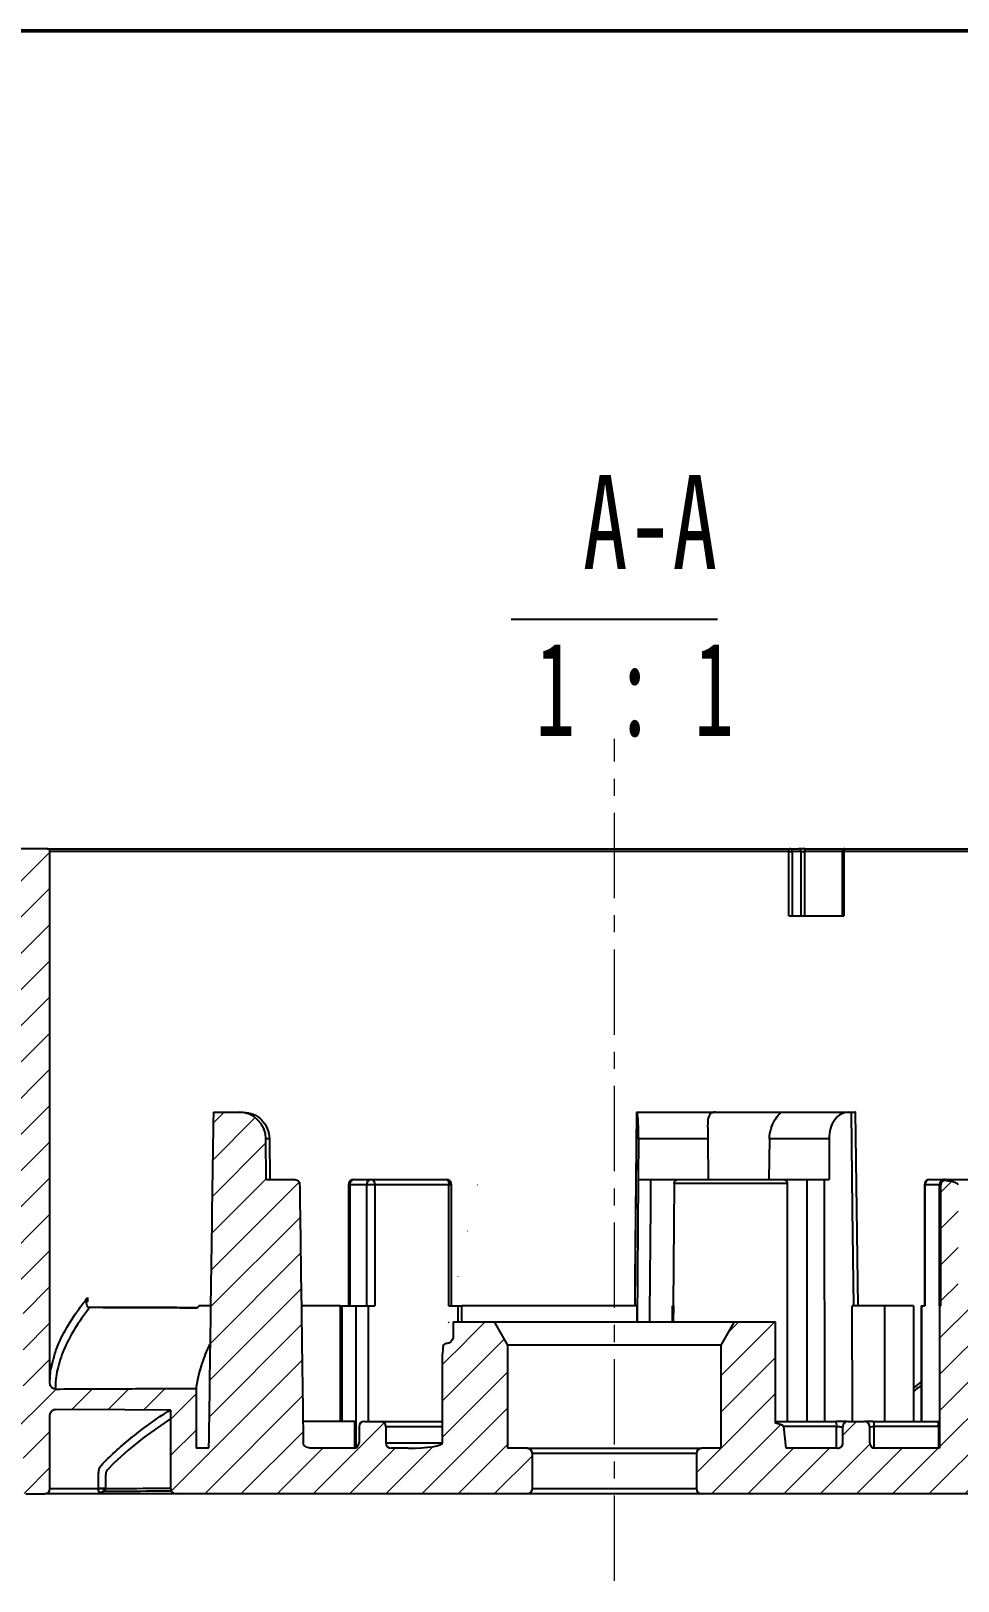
# Model space of a CAD drawing. Header units: millimetres. Extents: x 2517 to 4431, y 863 to 2540.
# Drawn here: x 3337.2 to 3371.7, y 1098.9 to 1156.6 of the extents above; entities that cross this region are included whole.
import ezdxf

# ---------------------------------------------------------------- set-up
doc = ezdxf.new("R2010")
doc.units = ezdxf.units.MM
doc.linetypes.add('CENTER', pattern=[50.8, 31.75, -6.35, 6.35, -6.35])
doc.layers.add('10', color=7, linetype='Continuous')
for name, color, linetype, lineweight in [('中心线', 1, 'CENTER', 9), ('填充', 3, 'Continuous', 9), ('实线', 7, 'Continuous', 25), ('粗实线', 9, 'Continuous', 50)]:
    doc.layers.add(name, color=color, linetype=linetype, lineweight=lineweight)
doc.styles.add('SLDTEXTSTYLE4', font='TXT', dxfattribs={"width": 0.7})
doc.styles.add('SLDTEXTSTYLE5', font='TXT', dxfattribs={"width": 0.62})

# ---------------------------------------------------------------- blocks, each defined once
blk = doc.blocks.new('SW_NOTE_0')
at = {"layer": '10', "color": 0}
blk.add_line((-1.225, -0.856), (6.446, -0.856), dxfattribs=at)
at = {"layer": '10', "color": 0, "char_height": 3.5, "attachment_point": 2}
for s, insert, style in [('A-A', (3.937, 4.512), 'SLDTEXTSTYLE4'), ('1 : 1', (3.369, -1.699), 'SLDTEXTSTYLE5')]:
    blk.add_mtext(s, dxfattribs=dict(at, insert=insert, style=style))

msp = doc.modelspace()

# ---------------------------------------------------------------- hatches: boundary and pattern name
at = {"layer": '填充'}
h = msp.add_hatch(dxfattribs=at)
h.set_pattern_fill('ANSI31', color=256, scale=0.3, style=0)
edge = h.paths.add_edge_path(flags=0)
edge.add_ellipse((3351.2178, 1104.0741), major_axis=(1.2785, 0), ratio=0.1564345, start_angle=270, end_angle=360, ccw=False)
edge.add_line((3351.2178, 1103.8741), (3350.5888, 1103.8741))
edge.add_arc((3350.5888, 1104.0741), 0.2, 180, 270, ccw=False)
edge.add_line((3350.3888, 1104.0741), (3350.3888, 1104.6741))
edge.add_arc((3350.1888, 1104.6741), 0.2, 0, 90)
edge.add_line((3350.1888, 1104.8741), (3349.5888, 1104.8741))
edge.add_arc((3349.5888, 1104.6741), 0.2, 90, 180)
edge.add_line((3349.3888, 1104.6741), (3349.3888, 1104.0741))
edge.add_arc((3349.1888, 1104.0741), 0.2, -90, 0, ccw=False)
edge.add_line((3349.1888, 1103.8741), (3347.6122, 1103.8741))
edge.add_spline(control_points=[(3347.6122, 1103.8741), (3347.5783, 1103.8741), (3347.5441, 1103.8783), (3347.5113, 1103.8866), (3347.4749, 1103.8957), (3347.4392, 1103.9101), (3347.4075, 1103.9303), (3347.3873, 1103.9432), (3347.3683, 1103.9588), (3347.3527, 1103.977), (3347.3409, 1103.9908), (3347.3308, 1104.0065), (3347.3239, 1104.0233), (3347.3182, 1104.0372), (3347.3147, 1104.0522), (3347.3138, 1104.0671), (3347.3137, 1104.0689), (3347.3137, 1104.0706), (3347.3137, 1104.0723)], knot_values=[0.0003453, 0.0003453, 0.0003453, 0.0003453, 0.0004472, 0.0004472, 0.0004472, 0.0005601, 0.0005601, 0.0005601, 0.000632, 0.000632, 0.000632, 0.0006864, 0.0006864, 0.0006864, 0.0007312, 0.0007312, 0.0007312, 0.0007363, 0.0007363, 0.0007363, 0.0007363], weights=[1, 1, 1, 1, 1, 1, 1, 1, 1, 1, 1, 1, 1, 1, 1, 1, 1, 1, 1], degree=3, periodic=0)
edge.add_spline(control_points=[(3347.3137, 1104.0723), (3347.2994, 1105.1193), (3347.285, 1106.1663), (3347.2705, 1107.2132), (3347.246, 1108.9807), (3347.2213, 1110.7481), (3347.1961, 1112.5156), (3347.1904, 1112.9189), (3347.1846, 1113.3221), (3347.1789, 1113.7254)], knot_values=[0.014937, 0.014937, 0.014937, 0.014937, 0.0180782, 0.0180782, 0.0180782, 0.0233811, 0.0233811, 0.0233811, 0.024591, 0.024591, 0.024591, 0.024591], weights=[1, 1, 1, 1, 1, 1, 1, 1, 1, 1], degree=3, periodic=0)
edge.add_spline(control_points=[(3347.1789, 1113.7254), (3347.1788, 1113.7295), (3347.1785, 1113.7337), (3347.1779, 1113.7378), (3347.1772, 1113.7422), (3347.1762, 1113.7466), (3347.1749, 1113.7508), (3347.1715, 1113.7622), (3347.166, 1113.7731), (3347.1592, 1113.7828), (3347.1503, 1113.7954), (3347.1391, 1113.8065), (3347.1268, 1113.8159), (3347.1084, 1113.8302), (3347.0872, 1113.8411), (3347.0655, 1113.8494), (3347.0336, 1113.8616), (3346.9997, 1113.8686), (3346.9657, 1113.8719), (3346.9502, 1113.8734), (3346.9345, 1113.8741), (3346.9189, 1113.8741)], knot_values=[0.0013865, 0.0013865, 0.0013865, 0.0013865, 0.001399, 0.001399, 0.001399, 0.0014124, 0.0014124, 0.0014124, 0.0014484, 0.0014484, 0.0014484, 0.0014953, 0.0014953, 0.0014953, 0.0015663, 0.0015663, 0.0015663, 0.0016702, 0.0016702, 0.0016702, 0.0017178, 0.0017178, 0.0017178, 0.0017178], weights=[1, 1, 1, 1, 1, 1, 1, 1, 1, 1, 1, 1, 1, 1, 1, 1, 1, 1, 1, 1, 1, 1], degree=3, periodic=0)
edge.add_line((3346.9189, 1113.8741), (3345.9388, 1113.8741))
edge.add_line((3345.9388, 1113.8741), (3345.9256, 1115.3828))
edge.add_arc((3344.9256, 1115.3741), 1, 0.5, 90)
edge.add_line((3344.9256, 1116.3741), (3343.9693, 1116.3741))
edge.add_spline(control_points=[(3343.9693, 1116.3741), (3343.9655, 1116.1129), (3343.9617, 1115.8518), (3343.9579, 1115.5906), (3343.9326, 1113.8409), (3343.9077, 1112.0912), (3343.8831, 1110.3414), (3343.8527, 1108.1857), (3343.8229, 1106.0299), (3343.7936, 1103.8741)], knot_values=[0.0254649, 0.0254649, 0.0254649, 0.0254649, 0.0262485, 0.0262485, 0.0262485, 0.0314982, 0.0314982, 0.0314982, 0.0379662, 0.0379662, 0.0379662, 0.0379662], weights=[1, 1, 1, 1, 1, 1, 1, 1, 1, 1], degree=3, periodic=0)
edge.add_line((3343.7936, 1103.8741), (3343.3246, 1103.8741))
edge.add_line((3343.3246, 1103.8741), (3343.3246, 1106.1015))
edge.add_spline(control_points=[(3343.3246, 1106.1015), (3342.4737, 1106.0972), (3341.6227, 1106.093), (3340.7717, 1106.0891), (3339.8777, 1106.0849), (3338.9837, 1106.0809), (3338.0897, 1106.0769)], knot_values=[0.0013669, 0.0013669, 0.0013669, 0.0013669, 0.0039199, 0.0039199, 0.0039199, 0.0066019, 0.0066019, 0.0066019, 0.0066019], weights=[1, 1, 1, 1, 1, 1, 1], degree=3, periodic=0)
edge.add_spline(control_points=[(3338.0897, 1106.0769), (3338.0685, 1106.0768), (3338.0469, 1106.0805), (3338.0269, 1106.0875), (3338.0069, 1106.0945), (3337.9878, 1106.1051), (3337.9711, 1106.1181), (3337.9539, 1106.1316), (3337.9388, 1106.1481), (3337.9266, 1106.1662), (3337.9136, 1106.1855), (3337.9037, 1106.2073), (3337.8974, 1106.2297), (3337.8917, 1106.2499), (3337.8888, 1106.2711), (3337.8888, 1106.2921)], knot_values=[0, 0, 0, 0, 0.0000637, 0.0000637, 0.0000637, 0.0001272, 0.0001272, 0.0001272, 0.0001927, 0.0001927, 0.0001927, 0.0002625, 0.0002625, 0.0002625, 0.0003253, 0.0003253, 0.0003253, 0.0003253], weights=[1, 1, 1, 1, 1, 1, 1, 1, 1, 1, 1, 1, 1, 1, 1, 1], degree=3, periodic=0)
edge.add_line((3337.8888, 1106.2921), (3337.8888, 1126.0741))
edge.add_arc((3337.7888, 1126.0741), 0.1, 0, 90)
edge.add_line((3337.7888, 1126.1741), (3336.3888, 1126.1741))
edge.add_arc((3336.3888, 1125.9741), 0.2, 90, 180)
edge.add_line((3336.1888, 1125.9741), (3336.1888, 1111.3741))
edge.add_arc((3335.9888, 1111.3741), 0.2, 270, 360, ccw=False)
edge.add_line((3335.9888, 1111.1741), (3335.3888, 1111.1741))
edge.add_arc((3335.3888, 1111.0741), 0.1, 90, 180)
edge.add_line((3335.2888, 1111.0741), (3335.2888, 1109.2741))
edge.add_arc((3335.3888, 1109.2741), 0.1, 180, 270)
edge.add_line((3335.3888, 1109.1741), (3336.8888, 1109.1741))
edge.add_line((3336.8888, 1109.1741), (3336.8888, 1105.9765))
edge.add_line((3336.8888, 1105.9765), (3336.1888, 1105.9765))
edge.add_line((3336.1888, 1105.9765), (3336.1888, 1103.9741))
edge.add_line((3336.1888, 1103.9741), (3336.8888, 1103.9741))
edge.add_line((3336.8888, 1103.9741), (3336.8888, 1102.2741))
edge.add_arc((3336.9888, 1102.2741), 0.1, 180, 270)
edge.add_line((3336.9888, 1102.1741), (3337.6888, 1102.1741))
edge.add_arc((3337.6888, 1102.3741), 0.2, 270, 360)
edge.add_line((3337.8888, 1102.3741), (3337.8888, 1105.099))
edge.add_spline(control_points=[(3337.8888, 1105.099), (3337.8888, 1105.1245), (3337.8931, 1105.1504), (3337.9015, 1105.1744), (3337.9099, 1105.1986), (3337.9226, 1105.2216), (3337.9388, 1105.2413), (3337.9544, 1105.2603), (3337.9736, 1105.2768), (3337.9949, 1105.289), (3338.0147, 1105.3003), (3338.0369, 1105.3083), (3338.0594, 1105.3119), (3338.0694, 1105.3135), (3338.0796, 1105.3142), (3338.0897, 1105.3142)], knot_values=[0, 0, 0, 0, 0.0000765, 0.0000765, 0.0000765, 0.0001532, 0.0001532, 0.0001532, 0.0002269, 0.0002269, 0.0002269, 0.0002954, 0.0002954, 0.0002954, 0.0003253, 0.0003253, 0.0003253, 0.0003253], weights=[1, 1, 1, 1, 1, 1, 1, 1, 1, 1, 1, 1, 1, 1, 1, 1], degree=3, periodic=0)
edge.add_line((3338.0897, 1105.3142), (3342.3888, 1105.2964))
edge.add_line((3342.3888, 1105.2964), (3342.3888, 1102.3741))
edge.add_arc((3342.5888, 1102.3741), 0.2, 180, 270)
edge.add_line((3342.5888, 1102.1741), (3355.6388, 1102.1741))
edge.add_arc((3355.6388, 1102.3741), 0.2, 270, 360)
edge.add_line((3355.8388, 1102.3741), (3355.8388, 1103.6741))
edge.add_arc((3355.6388, 1103.6741), 0.2, 0, 90)
edge.add_line((3355.6388, 1103.8741), (3354.9138, 1103.8741))
edge.add_line((3354.9138, 1103.8741), (3354.9138, 1107.7081))
edge.add_line((3354.9138, 1107.7081), (3354.4138, 1108.5741))
edge.add_line((3354.4138, 1108.5741), (3352.8888, 1108.5741))
edge.add_line((3352.8888, 1108.5741), (3352.8888, 1108.0362))
edge.add_spline(control_points=[(3352.8888, 1108.0362), (3352.8888, 1108.0022), (3352.8814, 1107.9677), (3352.8686, 1107.9362), (3352.8574, 1107.9089), (3352.8419, 1107.8831), (3352.8232, 1107.8603), (3352.8066, 1107.8402), (3352.7872, 1107.8218), (3352.7653, 1107.8077), (3352.7505, 1107.7981), (3352.734, 1107.7903), (3352.7168, 1107.7864)], knot_values=[0, 0, 0, 0, 0.000102, 0.000102, 0.000102, 0.0001899, 0.0001899, 0.0001899, 0.0002675, 0.0002675, 0.0002675, 0.0003201, 0.0003201, 0.0003201, 0.0003201], weights=[1, 1, 1, 1, 1, 1, 1, 1, 1, 1, 1, 1, 1], degree=3, periodic=0)
edge.add_ellipse((3353.7748, 1107.6741), major_axis=(-1.2785, 0), ratio=0.1564345, start_angle=325.845983, end_angle=340.424705)
edge.add_spline(control_points=[(3352.5702, 1107.7411), (3352.5692, 1107.7407), (3352.5683, 1107.7402), (3352.5673, 1107.7398), (3352.5596, 1107.7361), (3352.5523, 1107.7314), (3352.5458, 1107.7257), (3352.5395, 1107.7201), (3352.5339, 1107.7135), (3352.5297, 1107.7061), (3352.5255, 1107.6987), (3352.5226, 1107.6904), (3352.5215, 1107.6819)], knot_values=[0, 0, 0, 0, 0.0000031, 0.0000031, 0.0000031, 0.0000291, 0.0000291, 0.0000291, 0.0000547, 0.0000547, 0.0000547, 0.0000807, 0.0000807, 0.0000807, 0.0000807], weights=[1, 1, 1, 1, 1, 1, 1, 1, 1, 1, 1, 1, 1], degree=3, periodic=0)
edge.add_ellipse((3354.414, 1114.9587), major_axis=(1.8955, 7.6765), ratio=0.0379409, start_angle=161.957434, end_angle=171.26451)
edge.add_line((3352.4963, 1107.3822), (3352.4963, 1104.0741))
h = msp.add_hatch(dxfattribs=at)
h.set_pattern_fill('ANSI31', color=256, scale=0.3, style=0)
edge = h.paths.add_edge_path(flags=0)
edge.add_line((3375.3888, 1105.2964), (3379.6879, 1105.3142))
edge.add_spline(control_points=[(3379.6879, 1105.3142), (3379.7091, 1105.3143), (3379.7306, 1105.3106), (3379.7506, 1105.3036), (3379.7707, 1105.2966), (3379.7897, 1105.286), (3379.8064, 1105.273), (3379.8236, 1105.2595), (3379.8387, 1105.243), (3379.8509, 1105.2249), (3379.8639, 1105.2056), (3379.8738, 1105.1838), (3379.8801, 1105.1614), (3379.8858, 1105.1412), (3379.8888, 1105.12), (3379.8888, 1105.099)], knot_values=[0, 0, 0, 0, 0.0000637, 0.0000637, 0.0000637, 0.0001272, 0.0001272, 0.0001272, 0.0001927, 0.0001927, 0.0001927, 0.0002625, 0.0002625, 0.0002625, 0.0003253, 0.0003253, 0.0003253, 0.0003253], weights=[1, 1, 1, 1, 1, 1, 1, 1, 1, 1, 1, 1, 1, 1, 1, 1], degree=3, periodic=0)
edge.add_line((3379.8888, 1105.099), (3379.8888, 1102.3741))
edge.add_arc((3380.0888, 1102.3741), 0.2, 180, 270)
edge.add_line((3380.0888, 1102.1741), (3380.7888, 1102.1741))
edge.add_arc((3380.7888, 1102.2741), 0.1, 270, 360)
edge.add_line((3380.8888, 1102.2741), (3380.8888, 1109.1741))
edge.add_line((3380.8888, 1109.1741), (3382.3888, 1109.1741))
edge.add_arc((3382.3888, 1109.2741), 0.1, 270, 360)
edge.add_line((3382.4888, 1109.2741), (3382.4888, 1111.0741))
edge.add_arc((3382.3888, 1111.0741), 0.1, 0, 90)
edge.add_line((3382.3888, 1111.1741), (3381.7888, 1111.1741))
edge.add_arc((3381.7888, 1111.3741), 0.2, 180, 270, ccw=False)
edge.add_line((3381.5888, 1111.3741), (3381.5888, 1125.9741))
edge.add_arc((3381.3888, 1125.9741), 0.2, 0, 90)
edge.add_line((3381.3888, 1126.1741), (3379.9888, 1126.1741))
edge.add_arc((3379.9888, 1126.0741), 0.1, 90, 180)
edge.add_line((3379.8888, 1126.0741), (3379.8888, 1106.2921))
edge.add_spline(control_points=[(3379.8888, 1106.2921), (3379.8888, 1106.2666), (3379.8844, 1106.2408), (3379.8761, 1106.2167), (3379.8677, 1106.1926), (3379.8549, 1106.1696), (3379.8387, 1106.1498), (3379.8232, 1106.1308), (3379.8039, 1106.1143), (3379.7826, 1106.1021), (3379.7628, 1106.0908), (3379.7406, 1106.0829), (3379.7181, 1106.0793), (3379.7081, 1106.0777), (3379.6979, 1106.0769), (3379.6878, 1106.0769)], knot_values=[0, 0, 0, 0, 0.0000765, 0.0000765, 0.0000765, 0.0001532, 0.0001532, 0.0001532, 0.0002269, 0.0002269, 0.0002269, 0.0002953, 0.0002953, 0.0002953, 0.0003253, 0.0003253, 0.0003253, 0.0003253], weights=[1, 1, 1, 1, 1, 1, 1, 1, 1, 1, 1, 1, 1, 1, 1, 1], degree=3, periodic=0)
edge.add_spline(control_points=[(3379.6878, 1106.0769), (3378.4415, 1106.0824), (3377.1952, 1106.0881), (3375.9489, 1106.0941), (3375.4502, 1106.0965), (3374.9515, 1106.0989), (3374.4529, 1106.1015)], knot_values=[0.0001809, 0.0001809, 0.0001809, 0.0001809, 0.0039199, 0.0039199, 0.0039199, 0.0054159, 0.0054159, 0.0054159, 0.0054159], weights=[1, 1, 1, 1, 1, 1, 1], degree=3, periodic=0)
edge.add_line((3374.4529, 1106.1015), (3374.4529, 1103.8741))
edge.add_line((3374.4529, 1103.8741), (3373.6189, 1103.8741))
edge.add_line((3373.6189, 1103.8741), (3373.6189, 1108.9741))
edge.add_spline(control_points=[(3373.6189, 1108.9741), (3373.6189, 1108.9804), (3373.6185, 1108.9868), (3373.6179, 1108.9931), (3373.6156, 1109.015), (3373.6093, 1109.0367), (3373.5997, 1109.0565), (3373.59, 1109.0761), (3373.5768, 1109.0944), (3373.5613, 1109.1099), (3373.5483, 1109.1229), (3373.5334, 1109.1342), (3373.5175, 1109.1434), (3373.4948, 1109.1567), (3373.4692, 1109.1658), (3373.4433, 1109.1705), (3373.4298, 1109.1729), (3373.4159, 1109.1741), (3373.4022, 1109.1741)], knot_values=[0.0011608, 0.0011608, 0.0011608, 0.0011608, 0.0011798, 0.0011798, 0.0011798, 0.0012461, 0.0012461, 0.0012461, 0.0013123, 0.0013123, 0.0013123, 0.0013675, 0.0013675, 0.0013675, 0.001447, 0.001447, 0.001447, 0.0014885, 0.0014885, 0.0014885, 0.0014885], weights=[1, 1, 1, 1, 1, 1, 1, 1, 1, 1, 1, 1, 1, 1, 1, 1, 1, 1, 1], degree=3, periodic=0)
edge.add_line((3373.4022, 1109.1741), (3372.586, 1109.1741))
edge.add_spline(control_points=[(3372.586, 1109.1741), (3372.5793, 1109.1741), (3372.5726, 1109.1738), (3372.5659, 1109.1732), (3372.5411, 1109.1712), (3372.5164, 1109.1651), (3372.4935, 1109.1555), (3372.4725, 1109.1466), (3372.4526, 1109.1344), (3372.4353, 1109.1196), (3372.4193, 1109.1058), (3372.4052, 1109.0894), (3372.3941, 1109.0714), (3372.3922, 1109.0684), (3372.3905, 1109.0653), (3372.3888, 1109.0621)], knot_values=[0.0001959, 0.0001959, 0.0001959, 0.0001959, 0.000216, 0.000216, 0.000216, 0.0002908, 0.0002908, 0.0002908, 0.0003595, 0.0003595, 0.0003595, 0.0004231, 0.0004231, 0.0004231, 0.0004338, 0.0004338, 0.0004338, 0.0004338], weights=[1, 1, 1, 1, 1, 1, 1, 1, 1, 1, 1, 1, 1, 1, 1, 1], degree=3, periodic=0)
edge.add_line((3372.3888, 1109.0621), (3372.3888, 1109.1741))
edge.add_line((3372.3888, 1109.1741), (3371.6737, 1109.1741))
edge.add_line((3371.6737, 1109.1741), (3371.6737, 1113.6741))
edge.add_ellipse((3370.3952, 1113.6741), major_axis=(-1.2785, 0), ratio=0.1564345, start_angle=180, end_angle=230.52239)
edge.add_arc((3371.1881, 1113.6741), 0.1557, 82.657781, 180)
edge.add_line((3371.0325, 1113.6741), (3371.0325, 1109.1741))
edge.add_line((3371.0325, 1109.1741), (3370.9888, 1109.1741))
edge.add_line((3370.9888, 1109.1741), (3370.9888, 1103.8741))
edge.add_line((3370.9888, 1103.8741), (3368.5888, 1103.8741))
edge.add_arc((3368.5888, 1104.0741), 0.2, 180, 270, ccw=False)
edge.add_line((3368.3888, 1104.0741), (3368.3888, 1104.6741))
edge.add_arc((3368.1888, 1104.6741), 0.2, 0, 90)
edge.add_line((3368.1888, 1104.8741), (3367.5888, 1104.8741))
edge.add_arc((3367.5888, 1104.6741), 0.2, 90, 180)
edge.add_line((3367.3888, 1104.6741), (3367.3888, 1104.0741))
edge.add_arc((3367.1888, 1104.0741), 0.2, 270, 360, ccw=False)
edge.add_line((3367.1888, 1103.8741), (3365.2812, 1103.8741))
edge.add_line((3365.2812, 1103.8741), (3365.1916, 1104.6776))
edge.add_ellipse((3363.9133, 1104.6741), major_axis=(1.2785, 0), ratio=0.1564345, start_angle=1, end_angle=40.270031)
edge.add_line((3364.8888, 1104.8034), (3364.8888, 1108.5741))
edge.add_line((3364.8888, 1108.5741), (3363.3638, 1108.5741))
edge.add_line((3363.3638, 1108.5741), (3362.8638, 1107.7081))
edge.add_line((3362.8638, 1107.7081), (3362.8638, 1103.8741))
edge.add_line((3362.8638, 1103.8741), (3362.1388, 1103.8741))
edge.add_arc((3362.1388, 1103.6741), 0.2, 90, 180)
edge.add_line((3361.9388, 1103.6741), (3361.9388, 1102.3741))
edge.add_arc((3362.1388, 1102.3741), 0.2, 180, 270)
edge.add_line((3362.1388, 1102.1741), (3375.1888, 1102.1741))
edge.add_arc((3375.1888, 1102.3741), 0.2, 270, 360)
edge.add_line((3375.3888, 1102.3741), (3375.3888, 1105.2964))

# ---------------------------------------------------------------- linework, layer by layer
at = {"layer": '中心线', "ltscale": 0.1}
msp.add_line((3358.8888, 1098.9361), (3358.8888, 1130.2598), dxfattribs=at)
at = {"layer": '实线'}
for p, q in [((3337.7888, 1126.1741), (3336.3888, 1126.1741)), ((3337.7888, 1126.1741), (3365.4131, 1126.1741)), ((3337.8888, 1106.2921), (3337.8888, 1126.0741)), ((3365.3822, 1126.0741), (3337.8888, 1126.0741)), ((3365.3822, 1123.6741), (3365.3822, 1126.0741)), ((3365.3822, 1126.0741), (3365.5065, 1126.0741)), ((3365.4131, 1126.1741), (3365.7393, 1126.1741)), ((3365.5065, 1126.0741), (3365.5065, 1123.6741)), ((3365.8327, 1126.0741), (3365.5065, 1126.0741)), ((3365.99, 1126.1741), (3365.7393, 1126.1741)), ((3365.8327, 1123.6741), (3365.8327, 1126.0741)), ((3365.8327, 1126.0741), (3365.958, 1126.0741)), ((3365.958, 1126.0741), (3365.958, 1123.6741)), ((3367.367, 1126.0741), (3365.958, 1126.0741)), ((3365.99, 1126.1741), (3367.467, 1126.1741)), ((3367.367, 1126.0741), (3367.367, 1123.6741)), ((3367.367, 1126.0741), (3367.4263, 1126.0741)), ((3367.4263, 1126.0741), (3367.4263, 1123.6741)), ((3379.8888, 1126.0741), (3367.4263, 1126.0741)), ((3367.467, 1126.1741), (3379.9888, 1126.1741)), ((3365.3822, 1123.6741), (3367.4263, 1123.6741)), ((3343.9693, 1116.3741), (3344.9256, 1116.3741)), ((3344.9256, 1116.3741), (3345.0813, 1116.3741)), ((3359.7134, 1116.3741), (3359.6456, 1109.1741)), ((3359.7146, 1116.3741), (3359.7255, 1116.3741)), ((3359.7255, 1116.3741), (3362.6459, 1116.3741)), ((3362.6459, 1116.3741), (3365.0952, 1116.3741)), ((3365.0952, 1116.3741), (3367.5933, 1116.3741)), ((3367.5933, 1116.3741), (3367.7058, 1116.3741)), ((3367.955, 1109.1742), (3367.8581, 1116.3742)), ((3345.9388, 1113.8741), (3345.9256, 1115.3828)), ((3346.0526, 1115.3828), (3345.9256, 1115.3828)), ((3346.0526, 1115.3828), (3346.0672, 1113.8741)), ((3359.7872, 1115.3828), (3359.7749, 1113.8741)), ((3362.3685, 1115.3828), (3359.7872, 1115.3828)), ((3362.3685, 1115.3828), (3362.3834, 1113.8741)), ((3364.6585, 1115.3828), (3364.6355, 1113.8741)), ((3366.8743, 1115.3828), (3364.6585, 1115.3828)), ((3366.8743, 1115.3828), (3366.8752, 1113.8741)), ((3345.9388, 1113.8741), (3346.9189, 1113.8741)), ((3348.9969, 1113.6741), (3348.9969, 1109.1741)), ((3349.0415, 1113.6741), (3348.9969, 1113.6741)), ((3349.0415, 1113.6741), (3349.0415, 1109.1741)), ((3349.6772, 1113.6741), (3349.0415, 1113.6741)), ((3349.1969, 1113.8741), (3349.8326, 1113.8741)), ((3349.6772, 1109.1741), (3349.6772, 1113.6741)), ((3349.9798, 1113.6741), (3349.6772, 1113.6741)), ((3349.8326, 1113.8741), (3352.6303, 1113.8741)), ((3349.9798, 1113.6741), (3349.9798, 1109.1741)), ((3352.7321, 1113.6741), (3349.9798, 1113.6741)), ((3352.7321, 1109.1741), (3352.7321, 1113.6741)), ((3352.8303, 1113.6741), (3352.7321, 1113.6741)), ((3352.8303, 1109.1741), (3352.8303, 1113.6741)), ((3359.7485, 1108.5741), (3359.792, 1113.8741)), ((3360.2359, 1113.8741), (3361.2735, 1113.8741)), ((3361.1141, 1113.7254), (3361.0805, 1109.1741)), ((3365.32, 1113.7254), (3361.1141, 1113.7254)), ((3361.2735, 1113.8741), (3365.182, 1113.8741)), ((3365.182, 1113.8741), (3366.0599, 1113.8741)), ((3366.699, 1113.8741), (3366.7062, 1104.8741)), ((3366.699, 1113.8741), (3366.8752, 1113.8741)), ((3370.425, 1113.6741), (3370.425, 1109.1741)), ((3370.4341, 1113.6741), (3370.425, 1113.6741)), ((3370.4341, 1113.6741), (3370.4341, 1109.1741)), ((3370.9881, 1113.6741), (3370.4341, 1113.6741)), ((3370.625, 1113.8741), (3371.1881, 1113.8741)), ((3370.9881, 1109.1741), (3370.9881, 1113.6741)), ((3371.0325, 1113.6741), (3370.9881, 1113.6741)), ((3371.0325, 1109.1741), (3371.0325, 1113.6741)), ((3371.1881, 1113.8741), (3372.1857, 1113.8741)), ((3343.4337, 1109.1741), (3343.4337, 1109.1719)), ((3343.8669, 1109.1741), (3343.4337, 1109.1741)), ((3343.8669, 1109.1722), (3343.4337, 1109.1719)), ((3348.6882, 1109.1741), (3347.2362, 1109.1741)), ((3348.6882, 1109.1741), (3348.6882, 1104.8741)), ((3348.6882, 1109.1741), (3348.7551, 1109.1741)), ((3348.7551, 1109.1741), (3348.7551, 1104.8741)), ((3348.7551, 1109.1741), (3349.2661, 1109.1741)), ((3349.2661, 1109.1741), (3349.7264, 1109.1741)), ((3349.2661, 1109.1741), (3349.2661, 1103.8897)), ((3349.7264, 1109.1741), (3349.9798, 1109.1741)), ((3349.7264, 1109.1741), (3349.7264, 1104.8741)), ((3352.7321, 1109.1741), (3353.0631, 1109.1741)), ((3353.0631, 1109.1741), (3353.2187, 1109.1741)), ((3353.0631, 1109.1741), (3353.0631, 1108.5741)), ((3353.2187, 1108.5741), (3353.2187, 1109.1741)), ((3359.7257, 1109.1741), (3353.2187, 1109.1741)), ((3361.0549, 1108.5741), (3361.0475, 1109.1741)), ((3361.0869, 1109.1741), (3361.0475, 1109.1741)), ((3361.0869, 1109.1741), (3361.0803, 1108.5741)), ((3368.9431, 1109.1741), (3367.7325, 1109.1741)), ((3368.9431, 1109.1741), (3368.9431, 1104.8741)), ((3370.0145, 1109.1741), (3368.9431, 1109.1741)), ((3370.0145, 1109.1741), (3370.0145, 1104.8741)), ((3370.2976, 1109.1741), (3370.2976, 1104.8741)), ((3370.2976, 1109.1741), (3370.3144, 1109.1741)), ((3370.3144, 1109.1741), (3370.4341, 1109.1741)), ((3370.3144, 1109.1741), (3370.3144, 1104.8741)), ((3370.9881, 1109.1741), (3370.9888, 1109.1741)), ((3370.9888, 1109.1741), (3370.9888, 1103.8741)), ((3370.9888, 1109.1741), (3371.0325, 1109.1741)), ((3352.8888, 1108.5741), (3352.8888, 1108.0362)), ((3352.8888, 1108.5741), (3354.4138, 1108.5741)), ((3354.4138, 1108.5741), (3354.9138, 1107.7081)), ((3354.4138, 1108.5741), (3363.3638, 1108.5741)), ((3362.8638, 1107.7081), (3363.3638, 1108.5741)), ((3363.3638, 1108.5741), (3364.8888, 1108.5741)), ((3364.8888, 1104.8034), (3364.8888, 1108.5741)), ((3354.9138, 1107.7081), (3354.9138, 1103.8741)), ((3362.8638, 1107.7081), (3354.9138, 1107.7081)), ((3362.8638, 1103.8741), (3362.8638, 1107.7081)), ((3352.4963, 1104.0741), (3352.4963, 1107.3822)), ((3343.3246, 1106.1015), (3343.3246, 1103.8741)), ((3370.2976, 1106.3483), (3370.0145, 1106.1162)), ((3342.3888, 1102.3741), (3342.3888, 1105.2964)), ((3337.8888, 1102.3741), (3337.8888, 1105.099)), ((3349.2383, 1104.8741), (3347.2806, 1104.8741)), ((3349.2383, 1103.8803), (3349.2383, 1104.8741)), ((3349.5888, 1104.8741), (3350.1888, 1104.8741)), ((3350.1888, 1104.8741), (3352.4963, 1104.8741)), ((3364.8888, 1104.8741), (3367.1254, 1104.8741)), ((3367.5888, 1104.8741), (3368.1888, 1104.8741)), ((3368.5204, 1104.8741), (3370.9375, 1104.8741)), ((3349.3888, 1104.6741), (3349.3888, 1104.0741)), ((3350.3888, 1104.6741), (3350.3888, 1104.0741)), ((3352.4963, 1104.6741), (3350.3888, 1104.6741)), ((3365.2812, 1103.8741), (3365.1916, 1104.6776)), ((3367.1567, 1104.6776), (3365.1916, 1104.6776)), ((3367.3888, 1104.6741), (3367.388, 1104.6741)), ((3367.3888, 1104.0741), (3367.3888, 1104.6741)), ((3368.3888, 1104.0741), (3368.3888, 1104.6741)), ((3370.9543, 1104.6776), (3368.5517, 1104.6776)), ((3343.7936, 1103.8741), (3343.3246, 1103.8741)), ((3349.1888, 1103.8741), (3347.6122, 1103.8741)), ((3350.3888, 1104.0741), (3352.4963, 1104.0741)), ((3351.2178, 1103.8741), (3350.5888, 1103.8741)), ((3355.6388, 1103.8741), (3354.9138, 1103.8741)), ((3355.6388, 1103.8741), (3362.1388, 1103.8741)), ((3355.8388, 1102.3741), (3355.8388, 1103.6741)), ((3361.9388, 1103.6741), (3355.8388, 1103.6741)), ((3361.9388, 1103.6741), (3361.9388, 1102.3741)), ((3362.8638, 1103.8741), (3362.1388, 1103.8741)), ((3367.1888, 1103.8741), (3365.2812, 1103.8741)), ((3367.3881, 1104.0741), (3367.3888, 1104.0741)), ((3370.9888, 1103.8741), (3368.5888, 1103.8741)), ((3339.9624, 1102.8716), (3339.9624, 1102.3789)), ((3336.9888, 1102.1741), (3337.6888, 1102.1741)), ((3342.5888, 1102.1741), (3337.6888, 1102.1741)), ((3337.8888, 1102.3741), (3339.6967, 1102.3741)), ((3339.6967, 1102.3789), (3339.9624, 1102.3789)), ((3339.9261, 1102.2787), (3339.8262, 1102.2394)), ((3355.6388, 1102.1741), (3342.5888, 1102.1741)), ((3362.1388, 1102.1741), (3355.6388, 1102.1741)), ((3355.8388, 1102.3741), (3361.9388, 1102.3741)), ((3375.1888, 1102.1741), (3362.1388, 1102.1741))]:
    msp.add_line(p, q, dxfattribs=at)
at = {"layer": '实线', "flags": 128}
for points in [[(3365.3822, 1126.0741), (3365.3828, 1126.0936), (3365.3845, 1126.1124), (3365.3874, 1126.1296), (3365.3912, 1126.1448), (3365.3959, 1126.1572), (3365.4013, 1126.1665), (3365.4071, 1126.1722), (3365.4131, 1126.1741)], [(3365.99, 1126.1741), (3365.9838, 1126.1722), (3365.9778, 1126.1665), (3365.9722, 1126.1572), (3365.9674, 1126.1448), (3365.9634, 1126.1296), (3365.9605, 1126.1124), (3365.9586, 1126.0936), (3365.958, 1126.0741)], [(3367.467, 1126.1741), (3367.459, 1126.1722), (3367.4514, 1126.1665), (3367.4444, 1126.1572), (3367.4382, 1126.1448), (3367.4332, 1126.1296), (3367.4294, 1126.1124), (3367.4271, 1126.0936), (3367.4263, 1126.0741)], [(3359.7146, 1116.3741), (3359.6557, 1110.1184), (3359.6468, 1109.1741)], [(3367.8026, 1109.1741), (3367.7543, 1112.7684), (3367.7058, 1116.3741)], [(3352.6303, 1113.8741), (3352.6502, 1113.8702), (3352.6693, 1113.8589), (3352.6869, 1113.8404), (3352.7023, 1113.8155), (3352.7149, 1113.7852), (3352.7243, 1113.7506), (3352.7301, 1113.7131), (3352.7321, 1113.6741)], [(3360.2359, 1113.8741), (3360.228, 1112.8742), (3360.1963, 1108.8744), (3360.194, 1108.5741)], [(3365.32, 1113.7254), (3365.3222, 1108.595), (3365.3236, 1104.8741)], [(3366.065, 1104.8741), (3366.0628, 1108.8738), (3366.0599, 1113.8741)], [(3371.208, 1113.8285), (3371.2059, 1113.8388), (3371.2036, 1113.848), (3371.2012, 1113.8558), (3371.1987, 1113.8623), (3371.1961, 1113.8675), (3371.1935, 1113.8711), (3371.1908, 1113.8733), (3371.1881, 1113.8741)], [(3339.3573, 1109.1052), (3339.3656, 1109.1125), (3339.3718, 1109.1141)], [(3339.3576, 1109.1052), (3339.366, 1109.1125), (3339.3721, 1109.1141)], [(3342.3888, 1105.2964), (3340.681, 1105.3034), (3338.0897, 1105.3142)], [(3342.3888, 1104.9862), (3341.3969, 1104.2882), (3340.8025, 1103.8068), (3340.2655, 1103.3134), (3340.0195, 1103.0618), (3339.9919, 1103.0252), (3339.9745, 1102.9754), (3339.9644, 1102.912), (3339.9624, 1102.8716), (3339.9624, 1102.8716), (3339.9624, 1102.8716)]]:
    msp.add_lwpolyline(points, dxfattribs=at)
at = {"layer": '实线'}
for centre, radius, start, end in [((3337.7888, 1126.0741), 0.1, 0, 90), ((3365.4097, 1126.0773), 0.0969, 358.100782, 87.964615), ((3365.7359, 1126.0773), 0.0969, 358.101057, 87.96434), ((3367.467, 1126.0741), 0.1, 90, 180), ((3344.9256, 1115.3741), 1, 0.5, 90), ((3349.1969, 1113.6741), 0.2, 90, 180), ((3349.2224, 1113.6939), 0.182, 98.048345, 186.24666), ((3349.8581, 1113.6939), 0.182, 98.048035, 186.24697), ((3349.8015, 1113.697), 0.1798, 352.684317, 80.042055), ((3352.6303, 1113.6741), 0.2, 0, 90), ((3370.625, 1113.6741), 0.2, 90, 180), ((3370.6296, 1113.6786), 0.1956, 91.375099, 181.312164), ((3371.1881, 1113.6741), 0.2, 90.001247, 180.001688), ((3371.1881, 1113.6741), 0.1557, 82.657781, 180), ((3349.5888, 1104.6741), 0.2, 90, 180), ((3350.1888, 1104.6741), 0.2, 0, 90), ((3366.8209, 1104.7249), 0.3391, 351.982951, 26.106999), ((3367.588, 1104.6741), 0.2, 90.002883, 180.00232), ((3367.5888, 1104.6741), 0.2, 90, 180), ((3368.1888, 1104.6741), 0.2, 0, 90), ((3368.2159, 1104.7249), 0.3391, 351.982951, 26.106999), ((3349.1888, 1104.0741), 0.2, 270, 0), ((3350.5888, 1104.0741), 0.2, 180, 270), ((3355.6388, 1103.6741), 0.2, 0, 90), ((3362.1388, 1103.6741), 0.2, 90, 180), ((3367.1888, 1104.0741), 0.2, 270, 0), ((3368.5888, 1104.0741), 0.2, 180, 270), ((3337.6888, 1102.3741), 0.2, 270, 0), ((3339.9384, 1093.3378), 9.0395, 89.847889, 91.532184), ((3339.9056, 1102.2037), 0.0871, 119.033025, 155.739593), ((3342.5888, 1102.3741), 0.2, 180, 270), ((3355.6388, 1102.3741), 0.2, 270, 0), ((3362.1388, 1102.3741), 0.2, 180, 270)]:
    msp.add_arc(centre, radius, start, end, dxfattribs=at)
for centre, major_axis, ratio, start_param, end_param in [((3370.3952, 1113.6741), (-1.2785, 0), 0.1564345, 3.1415927, 4.0233747), ((3355.2887, 543.0896), (8.5791, 985.4624), 0.0006087, 0.9588874, 0.9596311), ((3360.3505, 1333.1121), (-5.9743, 985.4624), 0.0062774, 4.4786237, 4.4831067), ((3354.414, 1114.9587), (1.8955, 7.6765), 0.0379409, 2.8266905, 2.9891296), ((3353.7748, 1107.6741), (-1.2785, 0), 0.1564345, 5.6870853, 5.941532), ((3363.9133, 1104.6741), (1.2785, 0), 0.1564345, 0.0174533, 0.7028446), ((3358.8575, 1172.6203), (-1.2988, 475.5067), 0.01724, 4.5672588, 4.5689663), ((3358.8888, 1172.6238), (-1.3301, 475.5067), 0.0176555, 4.5676741, 4.5689492), ((3358.8575, 1172.6203), (-1.5179, 555.7126), 0.01724, 4.5883183, 4.5897729), ((3358.8888, 1161.1641), (-1.8934, 693.2085), 0.01724, 4.6296029, 4.6307659), ((3351.2178, 1104.0741), (1.2785, 0), 0.1564345, 4.712389, 6.2831853)]:
    msp.add_ellipse(centre, major_axis=major_axis, ratio=ratio, start_param=start_param, end_param=end_param, dxfattribs=at)
for points in [[(3343.9693, 1116.3741), (3343.9087, 1112.2075), (3343.8503, 1108.0408), (3343.7936, 1103.8741)], [(3339.3576, 1109.1052), (3339.3575, 1109.1052), (3339.3574, 1109.1052), (3339.3573, 1109.1052)], [(3343.4337, 1109.1719), (3343.4107, 1109.1436), (3343.388, 1109.1154), (3343.3657, 1109.0873)], [(3339.6967, 1102.3741), (3339.6967, 1102.3757), (3339.6967, 1102.3773), (3339.6967, 1102.3789)], [(3339.9624, 1102.3789), (3339.9624, 1102.3784), (3339.9624, 1102.3778), (3339.9624, 1102.3773)]]:
    msp.add_open_spline(points, degree=3, dxfattribs=at)
for points, knots in [([(3345.0813, 1116.3741), (3345.2081, 1116.3741), (3345.3325, 1116.3487), (3345.5659, 1116.2501), (3345.673, 1116.1772), (3345.9423, 1115.9038), (3346.05, 1115.6466), (3346.0526, 1115.3828)], [0, 0, 0, 0, 0.25, 0.25, 0.5, 0.5, 1, 1, 1, 1]), ([(3359.7872, 1115.3828), (3359.7883, 1115.5147), (3359.7875, 1115.6439), (3359.7824, 1115.8845), (3359.7781, 1115.9944), (3359.7611, 1116.2678), (3359.7439, 1116.3741), (3359.7255, 1116.3741)], [0, 0, 0, 0, 0.25, 0.25, 0.5, 0.5, 1, 1, 1, 1]), ([(3362.6459, 1116.3741), (3362.605, 1116.3741), (3362.5687, 1116.3685), (3362.5046, 1116.3448), (3362.4768, 1116.3264), (3362.4093, 1116.2534), (3362.3838, 1116.1796), (3362.3586, 1115.9958), (3362.3583, 1115.8864), (3362.3628, 1115.6447), (3362.3672, 1115.5157), (3362.3685, 1115.3828)], [0, 0, 0, 0, 0.125, 0.125, 0.25, 0.25, 0.5, 0.5, 0.75, 0.75, 1, 1, 1, 1]), ([(3364.6585, 1115.3828), (3364.6605, 1115.5158), (3364.6837, 1115.6456), (3364.759, 1115.8862), (3364.8108, 1115.9962), (3364.9167, 1116.179), (3364.9718, 1116.2532), (3365.0562, 1116.3503), (3365.086, 1116.3741), (3365.0952, 1116.3741)], [0, 0, 0, 0, 0.25, 0.25, 0.5, 0.5, 0.75, 0.75, 1, 1, 1, 1]), ([(3367.5933, 1116.3741), (3367.4984, 1116.3741), (3367.4056, 1116.3487), (3367.2317, 1116.2501), (3367.1521, 1116.1772), (3366.9527, 1115.9038), (3366.8741, 1115.6466), (3366.8743, 1115.3828)], [0, 0, 0, 0, 0.25, 0.25, 0.5, 0.5, 1, 1, 1, 1]), ([(3367.7058, 1116.3741), (3367.7417, 1116.3741), (3367.8136, 1116.3741), (3367.8596, 1116.3741), (3367.8535, 1116.3741), (3367.8518, 1116.3741)], [0, 0, 0, 0, 0.4206931, 0.8413876, 1, 1, 1, 1]), ([(3346.9189, 1113.8741), (3346.9732, 1113.8741), (3347.0285, 1113.866), (3347.1034, 1113.8331), (3347.1272, 1113.8185), (3347.1648, 1113.7791), (3347.1785, 1113.7528), (3347.1789, 1113.7254)], [0, 0, 0, 0, 0.5, 0.5, 0.75, 0.75, 1, 1, 1, 1]), ([(3347.1789, 1113.7254), (3347.1846, 1113.3221), (3347.1904, 1112.9189), (3347.1961, 1112.5156), (3347.2213, 1110.7481), (3347.246, 1108.9807), (3347.2705, 1107.2132), (3347.285, 1106.1663), (3347.2994, 1105.1193), (3347.3137, 1104.0723)], [0.0040929599, 0.0040929599, 0.0040929599, 0.0040929599, 0.0053028978, 0.0053028978, 0.0053028978, 0.0106057956, 0.0106057956, 0.0106057956, 0.0137469554, 0.0137469554, 0.0137469554, 0.0137469554]), ([(3359.792, 1113.8741), (3359.8001, 1113.8741), (3359.8494, 1113.8741), (3360.0109, 1113.8741), (3360.1196, 1113.8741), (3360.2359, 1113.8741)], [0, 0, 0, 0, 0.5, 0.5, 1, 1, 1, 1]), ([(3361.1141, 1113.7254), (3361.1142, 1113.7413), (3361.117, 1113.7573), (3361.1224, 1113.7722), (3361.1277, 1113.7872), (3361.1356, 1113.8013), (3361.1454, 1113.8137), (3361.1554, 1113.8264), (3361.1676, 1113.8375), (3361.181, 1113.8465), (3361.1952, 1113.856), (3361.2112, 1113.8632), (3361.2277, 1113.8678), (3361.2425, 1113.872), (3361.2581, 1113.8741), (3361.2735, 1113.8741)], [0, 0, 0, 0, 0.00004759373, 0.00004759373, 0.00004759373, 0.00009510557, 0.00009510557, 0.00009510557, 0.00014386629, 0.00014386629, 0.00014386629, 0.00019591639, 0.00019591639, 0.00019591639, 0.00024289214, 0.00024289214, 0.00024289214, 0.00024289214]), ([(3365.182, 1113.8741), (3365.2172, 1113.8741), (3365.2517, 1113.8599), (3365.3039, 1113.8059), (3365.32, 1113.7666), (3365.32, 1113.7254)], [0, 0, 0, 0, 0.5, 0.5, 1, 1, 1, 1]), ([(3366.0599, 1113.8741), (3366.1549, 1113.8741), (3366.2715, 1113.8741), (3366.5041, 1113.8741), (3366.6148, 1113.8741), (3366.699, 1113.8741)], [0, 0, 0, 0, 0.5, 0.5, 1, 1, 1, 1]), ([(3337.9864, 1107.0482), (3338.023, 1107.1997), (3338.1195, 1107.5993), (3338.4417, 1108.265), (3338.8615, 1108.9248), (3339.1829, 1109.3411), (3339.2903, 1109.4802)], [0, 0, 0, 0, 0.19568029, 0.51583943, 0.83823185, 1, 1, 1, 1]), ([(3339.3573, 1109.1052), (3339.3341, 1109.1053), (3339.3156, 1109.1144), (3339.2891, 1109.1381), (3339.2801, 1109.1529), (3339.26, 1109.199), (3339.2553, 1109.2331), (3339.2528, 1109.3365), (3339.2666, 1109.408), (3339.2903, 1109.4802)], [0, 0, 0, 0, 0.125, 0.125, 0.25, 0.25, 0.5, 0.5, 1, 1, 1, 1]), ([(3339.2903, 1109.4802), (3339.2901, 1109.4791), (3339.2816, 1109.4243), (3339.2815, 1109.3699), (3339.2815, 1109.3166)], [0, 0, 0, 0, 0.01955435, 1, 1, 1, 1]), ([(3339.3573, 1109.1052), (3338.9425, 1108.5604), (3338.624, 1108.0472), (3338.3033, 1107.295), (3338.2227, 1107.0473), (3338.1161, 1106.5591), (3338.0896, 1106.3178), (3338.0897, 1106.0769)], [0, 0, 0, 0, 0.5, 0.5, 0.75, 0.75, 1, 1, 1, 1]), ([(3343.3657, 1109.0873), (3342.9449, 1109.0898), (3342.5242, 1109.092), (3342.1034, 1109.0941), (3341.1882, 1109.0986), (3340.273, 1109.1022), (3339.3576, 1109.1052)], [0, 0, 0, 0, 0.0013486886, 0.0013486886, 0.0013486886, 0.0042820691, 0.0042820691, 0.0042820691, 0.0042820691]), ([(3343.3761, 1109.1003), (3343.3695, 1109.1003), (3342.0348, 1109.1072), (3340.7001, 1109.1104), (3339.3721, 1109.1136)], [0, 0, 0, 0, 0.0049735, 1, 1, 1, 1]), ([(3343.8475, 1107.7694), (3343.8408, 1107.7566), (3343.7077, 1107.5033), (3343.5363, 1107.0306), (3343.3835, 1106.4902), (3343.3369, 1106.1825), (3343.3246, 1106.1015)], [0, 0, 0, 0, 0.02195275, 0.43682245, 0.85169286, 1, 1, 1, 1]), ([(3352.5215, 1107.6819), (3352.5226, 1107.6904), (3352.5255, 1107.6987), (3352.5297, 1107.7061), (3352.5339, 1107.7135), (3352.5395, 1107.7201), (3352.5458, 1107.7257), (3352.5523, 1107.7314), (3352.5596, 1107.7361), (3352.5673, 1107.7398), (3352.5683, 1107.7402), (3352.5692, 1107.7407), (3352.5702, 1107.7411)], [0, 0, 0, 0, 0.000025527002, 0.000025527002, 0.000025527002, 0.000050822534, 0.000050822534, 0.000050822534, 0.00007635058, 0.00007635058, 0.00007635058, 0.00007943588, 0.00007943588, 0.00007943588, 0.00007943588]), ([(3352.8888, 1108.0362), (3352.8888, 1107.9818), (3352.8709, 1107.9293), (3352.8114, 1107.8398), (3352.7702, 1107.7987), (3352.7168, 1107.7864)], [0, 0, 0, 0, 0.5, 0.5, 1, 1, 1, 1]), ([(3337.8888, 1106.2921), (3337.8926, 1106.4918), (3337.8973, 1106.7423), (3337.9714, 1106.9967), (3337.9864, 1107.0482)], [0, 0, 0, 0, 0.7973609, 1, 1, 1, 1]), ([(3338.0897, 1106.0769), (3338.0347, 1106.0767), (3337.9815, 1106.1021), (3337.9088, 1106.1827), (3337.8888, 1106.2372), (3337.8888, 1106.2921)], [0, 0, 0, 0, 0.5, 0.5, 1, 1, 1, 1]), ([(3338.0897, 1106.0769), (3338.9837, 1106.0809), (3339.8777, 1106.0849), (3340.7717, 1106.0891), (3341.6227, 1106.093), (3342.4737, 1106.0972), (3343.3246, 1106.1015)], [0.0001808867, 0.0001808867, 0.0001808867, 0.0001808867, 0.0028629542, 0.0028629542, 0.0028629542, 0.0054158821, 0.0054158821, 0.0054158821, 0.0054158821]), ([(3370.2976, 1106.2167), (3370.2814, 1106.2021), (3370.1944, 1106.1239), (3370.0952, 1106.0467), (3370.0145, 1105.9839)], [0, 0, 0, 0, 0.18698, 1, 1, 1, 1]), ([(3337.8888, 1105.099), (3337.8888, 1105.154), (3337.9085, 1105.208), (3337.9816, 1105.2892), (3338.0346, 1105.3144), (3338.0897, 1105.3142)], [0, 0, 0, 0, 0.5, 0.5, 1, 1, 1, 1]), ([(3339.6967, 1102.3789), (3339.6973, 1102.5118), (3339.6981, 1102.7016), (3339.6948, 1102.9396), (3339.7166, 1103.0795), (3339.7521, 1103.1855), (3339.8639, 1103.3193), (3340.1296, 1103.575), (3340.5772, 1103.9951), (3341.3065, 1104.5737), (3341.898, 1105.0074), (3342.3416, 1105.2771), (3342.3728, 1105.2961)], [0, 0, 0, 0, 0.06332505, 0.09048137, 0.11173397, 0.13307, 0.153826, 0.25322057, 0.45234778, 0.65147556, 0.9754618, 1, 1, 1, 1]), ([(3367.5511, 1104.8741), (3367.5328, 1104.8741), (3367.4935, 1104.8741), (3367.3891, 1104.8741), (3367.2609, 1104.8741), (3367.1706, 1104.8741), (3367.1254, 1104.8741)], [0, 0, 0, 0, 0.2263215, 0.4842208, 0.7421109, 1, 1, 1, 1]), ([(3368.5204, 1104.8741), (3368.4874, 1104.8741), (3368.4105, 1104.8741), (3368.3072, 1104.8741), (3368.2328, 1104.8741), (3368.2144, 1104.8741), (3368.2083, 1104.8741)], [0, 0, 0, 0, 0.2320859, 0.5407468, 0.8494474, 1, 1, 1, 1]), ([(3370.9543, 1104.6776), (3370.9542, 1104.7298), (3370.9526, 1104.7807), (3370.9466, 1104.853), (3370.9423, 1104.8741), (3370.9375, 1104.8741)], [0, 0, 0, 0, 0.5, 0.5, 1, 1, 1, 1]), ([(3367.1567, 1104.6776), (3367.2137, 1104.6777), (3367.2734, 1104.6774), (3367.3604, 1104.6761), (3367.3872, 1104.6751), (3367.388, 1104.6741)], [0, 0, 0, 0, 0.5, 0.5, 1, 1, 1, 1]), ([(3368.3831, 1104.6741), (3368.3814, 1104.6749), (3368.3982, 1104.6758), (3368.4592, 1104.6771), (3368.5036, 1104.6775), (3368.5517, 1104.6776)], [0, 0, 0, 0, 0.5, 0.5, 1, 1, 1, 1]), ([(3347.6122, 1103.8741), (3347.5469, 1103.8741), (3347.4814, 1103.8888), (3347.3956, 1103.9362), (3347.369, 1103.9564), (3347.3279, 1104.0078), (3347.3141, 1104.0394), (3347.3137, 1104.0723)], [0, 0, 0, 0, 0.5, 0.5, 0.75, 0.75, 1, 1, 1, 1]), ([(3367.1834, 1103.8741), (3367.2478, 1103.8741), (3367.3044, 1103.9062), (3367.3721, 1103.9837), (3367.3875, 1104.0291), (3367.3881, 1104.0741)], [0, 0, 0, 0, 0.5, 0.5, 1, 1, 1, 1]), ([(3339.8262, 1102.2394), (3339.778, 1102.2218), (3339.7417, 1102.2217), (3339.7141, 1102.2474), (3339.7083, 1102.2603), (3339.702, 1102.2908), (3339.7004, 1102.3031), (3339.6979, 1102.3336), (3339.697, 1102.3531), (3339.6967, 1102.3741)], [0, 0, 0, 0, 0.5, 0.5, 0.75, 0.75, 0.875, 0.875, 1, 1, 1, 1]), ([(3339.8527, 1102.2745), (3339.8526, 1102.2744), (3339.8513, 1102.2739), (3339.8579, 1102.2759), (3339.8692, 1102.2788), (3339.8812, 1102.2779), (3339.8848, 1102.2776)], [0, 0, 0, 0, 0.0456439, 0.3818539, 0.8143928, 1, 1, 1, 1]), ([(3339.9624, 1102.3773), (3339.962, 1102.3721), (3339.9611, 1102.3605), (3339.9525, 1102.3407), (3339.9307, 1102.3135), (3339.9021, 1102.2941), (3339.8821, 1102.2823), (3339.8806, 1102.2791), (3339.8819, 1102.2784), (3339.884, 1102.2785), (3339.8842, 1102.2785)], [0, 0, 0, 0, 0.0734582, 0.1667147, 0.3300131, 0.6894609, 0.885299, 0.9467122, 0.9951102, 1, 1, 1, 1]), ([(3339.8842, 1102.2786), (3340.1111, 1102.2793), (3340.9532, 1102.2818), (3341.7952, 1102.2861), (3342.4104, 1102.2892)], [0, 0, 0, 0, 0.2694785, 1, 1, 1, 1]), ([(3339.9624, 1102.3789), (3340.5839, 1102.3809), (3341.3927, 1102.3835), (3342.2015, 1102.3875), (3342.3888, 1102.3884)], [0, 0, 0, 0, 0.7684221, 1, 1, 1, 1])]:
    msp.add_open_spline(points, degree=3, knots=knots, dxfattribs=at)
at = {"layer": '粗实线'}
msp.add_line((3192.8782, 1156.5929), (3504.9032, 1156.5929), dxfattribs=at)

# ---------------------------------------------------------------- block references
at = {"layer": '实线'}
msp.add_blockref('SW_NOTE_0', (3356.2783, 1135.5674), dxfattribs=at)

doc.saveas('drawing.dxf')
